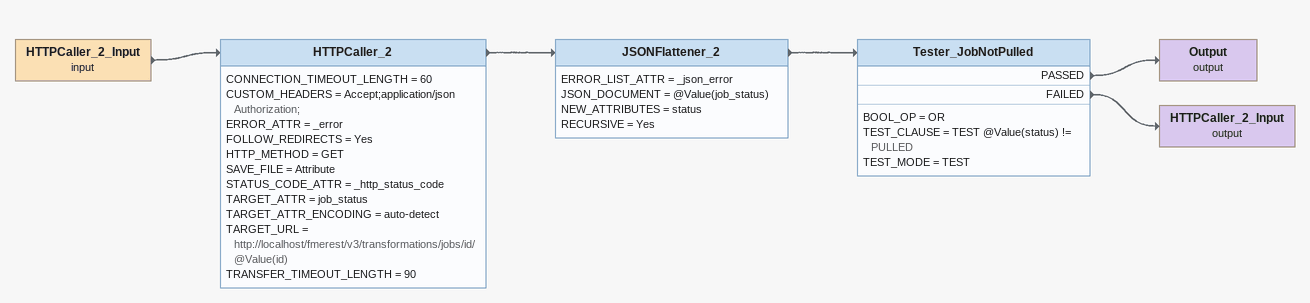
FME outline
HTTPCaller_2_Input (input)
    -> HTTPCaller_2
HTTPCaller_2
    CONNECTION_TIMEOUT_LENGTH = 60
    CUSTOM_HEADERS = Accept;application/json Authorization;
    ERROR_ATTR = _error
    FOLLOW_REDIRECTS = Yes
    HTTP_METHOD = GET
    SAVE_FILE = Attribute
    STATUS_CODE_ATTR = _http_status_code
    TARGET_ATTR = job_status
    TARGET_ATTR_ENCODING = auto-detect
    TARGET_URL = http://localhost/fmerest/v3/transformations/jobs/id/@Value(id)
    TRANSFER_TIMEOUT_LENGTH = 90
    -> JSONFlattener_2
JSONFlattener_2
    ERROR_LIST_ATTR = _json_error
    JSON_DOCUMENT = @Value(job_status)
    NEW_ATTRIBUTES = status
    RECURSIVE = Yes
    -> Tester_JobNotPulled
Tester_JobNotPulled
    BOOL_OP = OR
    TEST_CLAUSE = TEST @Value(status) != PULLED
    TEST_MODE = TEST
    PASSED -> Output (output)
    FAILED -> HTTPCaller_2_Input (output)
Output (output)
HTTPCaller_2_Input (output)
